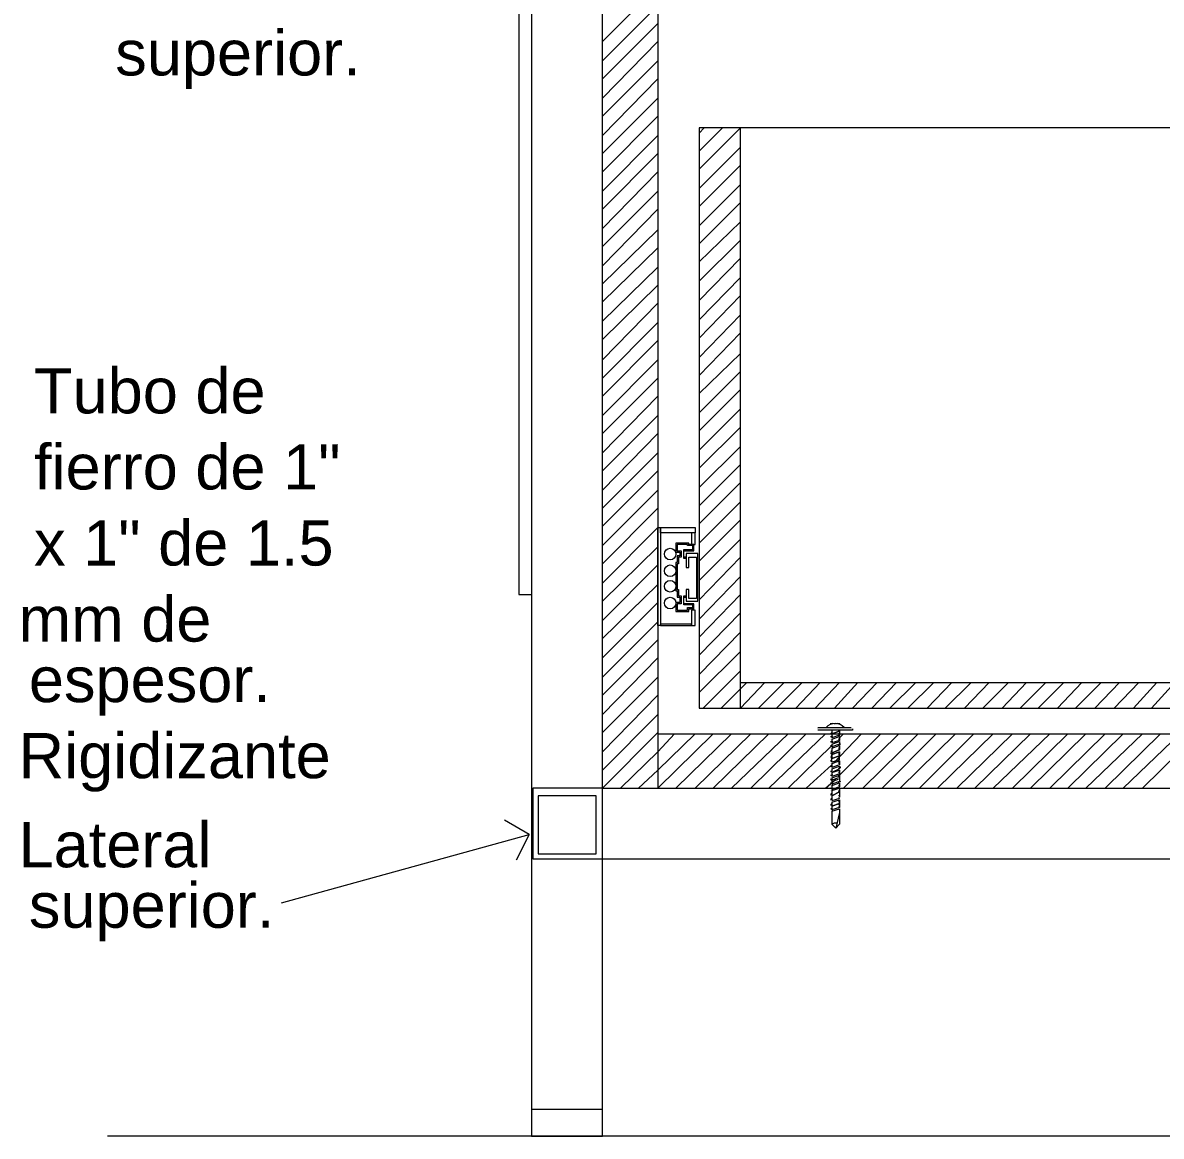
# Model space of a CAD drawing. Header units: inches. Extents: x 0.13 to 4.47, y 0.19 to 3.07.
# Drawn here: x 2.7069 to 3.1171, y 0.8118 to 1.2128 of the extents above; entities that cross this region are included whole.
import ezdxf

# ---------------------------------------------------------------- set-up
doc = ezdxf.new("R2010")
doc.units = ezdxf.units.IN
doc.header["$MEASUREMENT"] = 0
for name, color, linetype in [('PDF_PDF5_PDF12_PDF11_0', 7, 'Continuous'), ('PDF_PDF5_PDF12_PDF11_1', 7, 'Continuous'), ('PDF_PDF5_PDF12_PDF11_COTAS-01', 7, 'Continuous'), ('PDF_PDF5_PDF12_PDF11_lineabase', 7, 'Continuous'), ('PDF_PDF5_PDF12_PDF11_LINEAS COMPLEMENTARIAS', 7, 'Continuous'), ('PDF_PDF5_PDF12_PDF11_PROYECCION 2', 7, 'Continuous'), ('PDF_Texto', 7, 'Continuous')]:
    doc.layers.add(name, color=color, linetype=linetype)
doc.styles.add('PDF Arial', font='arial.ttf')

msp = doc.modelspace()

# ---------------------------------------------------------------- linework, layer by layer
at = {"layer": 'PDF_PDF5_PDF12_PDF11_0', "lineweight": 5}
for points in [[(2.890270800000001, 1.466110800000001), (2.890270800000001, 0.8117712000000004), (2.915812800000002, 0.8117712000000004), (2.915812800000002, 1.466110800000001)], [(2.935782000000001, 1.420599600000001), (2.935782000000001, 0.9371592000000004)], [(2.965503600000002, 0.9659520000000005), (2.965503600000002, 1.174932000000001), (2.950642800000002, 1.174932000000001), (2.950642800000002, 0.9659520000000005), (3.259933200000002, 0.9659520000000005), (3.259933200000002, 1.174932000000001), (3.244608000000002, 1.174932000000001)], [(3.244608000000002, 0.9659520000000005), (3.244608000000002, 1.174932000000001), (2.965503600000002, 1.174932000000001)], [(2.965503600000002, 0.9752400000000004), (3.244608000000002, 0.9752400000000004)], [(2.935782000000001, 0.9566640000000004), (3.274794000000002, 0.9566640000000004)], [(2.993367600000001, 0.9589860000000004), (3.005442000000002, 0.9589860000000004)], [(3.005906400000002, 0.9585216000000004), (3.005906400000002, 0.9580572000000004), (2.993367600000001, 0.9580572000000004)], [(2.993367600000001, 0.9585216000000004), (2.993367600000001, 0.9585216000000004)], [(2.998476000000001, 0.9580572000000004), (2.998476000000001, 0.9566640000000004), (2.998476000000001, 0.9552708000000004)], [(3.001262400000002, 0.9580572000000004), (3.001262400000002, 0.9575928000000005), (3.001262400000002, 0.9561996000000004)], [(3.001262400000002, 0.9557352000000005), (3.001262400000002, 0.9543420000000005)], [(3.005442000000002, 0.9585216000000004), (3.005442000000002, 0.9585216000000004)], [(2.998476000000001, 0.9548064000000004), (2.998476000000001, 0.9534132000000004)], [(2.998476000000001, 0.9529488000000004), (2.998476000000001, 0.9520200000000004)], [(3.001262400000002, 0.9538776000000004), (3.001262400000002, 0.9529488000000004)], [(3.001262400000002, 0.9524844000000005), (3.001262400000002, 0.9510912000000004)], [(2.998476000000001, 0.9515556000000004), (2.998476000000001, 0.9496980000000004)], [(2.998476000000001, 0.9464472000000004), (2.998476000000001, 0.9478404000000004), (2.998476000000001, 0.9492336000000005), (2.998476000000001, 0.9478404000000004)], [(3.001262400000002, 0.9473760000000004), (3.001262400000002, 0.9487692000000004), (3.001262400000002, 0.9501624000000004), (3.001262400000002, 0.9487692000000004)], [(2.998476000000001, 0.9459828000000005), (2.998476000000001, 0.9445896000000004)], [(2.998476000000001, 0.9441252000000004), (2.998476000000001, 0.9431964000000004)], [(3.001262400000002, 0.9469116000000004), (3.001262400000002, 0.9455184000000004)], [(3.001262400000002, 0.9450540000000004), (3.001262400000002, 0.9441252000000004)], [(3.001262400000002, 0.9436608000000004), (3.001262400000002, 0.9422676000000004)], [(2.998476000000001, 0.9427320000000005), (2.998476000000001, 0.9413388000000004)], [(2.998476000000001, 0.9408744000000004), (2.998476000000001, 0.9394812000000005), (2.998476000000001, 0.9385524000000004)], [(3.001262400000002, 0.9418032000000004), (3.001262400000002, 0.9404100000000004), (3.001262400000002, 0.9394812000000005)], [(2.915812800000002, 0.9371592000000004), (4.063345200000001, 0.9371592000000004)], [(2.998476000000001, 0.9380880000000004), (2.998476000000001, 0.9366948000000004)], [(2.998476000000001, 0.9362304000000005), (2.998476000000001, 0.9343728000000004), (2.998476000000001, 0.9329796000000004)], [(3.001262400000002, 0.9390168000000004), (3.001262400000002, 0.9376236000000004)], [(3.001262400000002, 0.9371592000000004), (3.001262400000002, 0.9357660000000004), (3.001262400000002, 0.9339084000000004)], [(2.998476000000001, 0.9320508000000004), (2.998476000000001, 0.9306576000000004), (2.998476000000001, 0.9292644000000004)], [(3.001262400000002, 0.9329796000000004), (3.001262400000002, 0.9315864000000004), (3.001262400000002, 0.9301932000000004)], [(2.998476000000001, 0.9288000000000004), (2.998476000000001, 0.9241560000000004)], [(3.001262400000002, 0.9283356000000004), (2.999869200000002, 0.9227628000000004), (2.998476000000001, 0.9241560000000004), (2.999404800000002, 0.9246204000000005), (3.000333600000002, 0.9246204000000005)], [(3.001262400000002, 0.9297288000000004), (3.001262400000002, 0.9241560000000004), (2.999869200000002, 0.9227628000000004)], [(2.800177200000002, 0.8958276000000004), (2.889342000000001, 0.9204408000000004), (2.880518400000001, 0.9255492000000004)], [(2.889342000000001, 0.9204408000000004), (2.884698000000002, 0.9111528000000004)], [(2.915812800000002, 0.9116172000000003), (3.269685600000002, 0.9116172000000003), (3.269685600000002, 0.8117712000000004)], [(2.890270800000001, 0.8215236000000004), (2.915812800000002, 0.8215236000000004)], [(4.172014800000002, 0.8117712000000004), (2.737483200000002, 0.8117712000000004)]]:
    msp.add_lwpolyline(points, dxfattribs=at)
msp.add_arc((2.999637078543279, 0.955967727766358), 0.004411472234259907, 42.3722962763776, 137.6277037240562, dxfattribs=at)
at = {"layer": 'PDF_PDF5_PDF12_PDF11_1', "lineweight": 5}
for points in [[(2.997978265368002, 0.9557877515040004, 0.1454598107497677), (2.998373506920045, 0.9557473904997671, -0.1432689876050035), (2.998757635380002, 0.9560625834240004)], [(2.997978265368002, 0.9539301515040004, 0.1454598112411507), (2.998373506919852, 0.9538897905007879, -0.1432689882158996), (2.998757635380002, 0.9542049834240004)], [(3.001749927120001, 0.9529002748440004, 0.1457211765604162), (3.001262400000002, 0.9529488000000004), (2.998476000000001, 0.9520200000000004)], [(2.997978265368002, 0.9418557515040004, 0.1454598103395699), (2.998373506919966, 0.941815390500188, -0.1432689880079624), (2.998757635380002, 0.9421305834240005)], [(2.997978265368002, 0.9404625515040004, 0.145459808797204), (2.998329059196001, 0.9402978102480004, 0.1439268846114687), (2.998073504520914, 0.9400003063195888)], [(3.001749927120001, 0.9394326748440004, 0.1457211753159547), (3.001262400000002, 0.9394812000000005), (2.998476000000001, 0.9385524000000004)], [(2.997976226652002, 0.9372127128120004, 0.1457139131955444), (2.998371013092051, 0.9371709353877332, 0.1434905793063501), (2.998121351651887, 0.9368378862840733)]]:
    msp.add_lwpolyline(points, format="xyb", dxfattribs=at)
for points in [[(2.998011600000002, 0.9566640000000004), (2.998011600000002, 0.9566640000000004)], [(2.998476000000001, 0.9580572000000004), (2.998476000000001, 0.9580572000000004)], [(2.998476000000001, 0.9566640000000004), (3.001262400000002, 0.9575928000000005), (2.998476000000001, 0.9566640000000004)], [(3.001262400000002, 0.9561996000000004), (2.998476000000001, 0.9552708000000004)], [(2.998476000000001, 0.9548064000000004), (3.001262400000002, 0.9557352000000005)], [(3.001262400000002, 0.9561996000000004), (3.001262400000002, 0.9561996000000004)], [(2.998011600000002, 0.9548064000000004), (2.998011600000002, 0.9548064000000004)], [(2.998011600000002, 0.9534132000000004), (2.998011600000002, 0.9534132000000004)], [(3.001262400000002, 0.9543420000000005), (2.998476000000001, 0.9534132000000004)], [(2.998476000000001, 0.9529488000000004), (3.001262400000002, 0.9538776000000004)], [(2.998476000000001, 0.9515556000000004), (3.001262400000002, 0.9524844000000005)], [(3.001262400000002, 0.9543420000000005), (3.001262400000002, 0.9543420000000005)], [(3.001262400000002, 0.9524844000000005), (3.001262400000002, 0.9524844000000005)], [(2.998011600000002, 0.9515556000000004), (2.998011600000002, 0.9515556000000004)], [(2.998011600000002, 0.9492336000000005), (2.998011600000002, 0.9492336000000005)], [(2.998011600000002, 0.9492336000000005), (2.998011600000002, 0.9492336000000005)], [(2.998011600000002, 0.9478404000000004), (2.998011600000002, 0.9478404000000004)], [(2.998476000000001, 0.9496980000000004), (3.001262400000002, 0.9510912000000004), (2.998476000000001, 0.9496980000000004)], [(3.001262400000002, 0.9501624000000004), (2.998476000000001, 0.9492336000000005), (3.001262400000002, 0.9501624000000004)], [(2.998476000000001, 0.9478404000000004), (3.001262400000002, 0.9487692000000004), (2.998476000000001, 0.9478404000000004)], [(3.001262400000002, 0.9510912000000004), (3.001262400000002, 0.9510912000000004)], [(3.001262400000002, 0.9510912000000004), (3.001262400000002, 0.9510912000000004)], [(3.001262400000002, 0.9487692000000004), (3.001262400000002, 0.9487692000000004)], [(2.998011600000002, 0.9459828000000005), (2.998011600000002, 0.9459828000000005)], [(2.998011600000002, 0.9445896000000004), (2.998011600000002, 0.9445896000000004)], [(3.001262400000002, 0.9473760000000004), (2.998476000000001, 0.9464472000000004)], [(2.998476000000001, 0.9459828000000005), (3.001262400000002, 0.9469116000000004)], [(3.001262400000002, 0.9455184000000004), (2.998476000000001, 0.9445896000000004)], [(2.998476000000001, 0.9441252000000004), (3.001262400000002, 0.9450540000000004)], [(3.001262400000002, 0.9441252000000004), (2.998476000000001, 0.9427320000000005), (3.001262400000002, 0.9436608000000004)], [(3.001262400000002, 0.9473760000000004), (3.001262400000002, 0.9473760000000004)], [(3.001262400000002, 0.9455184000000004), (3.001262400000002, 0.9455184000000004)], [(3.001262400000002, 0.9436608000000004), (3.001262400000002, 0.9436608000000004)], [(2.998011600000002, 0.9427320000000005), (2.998011600000002, 0.9427320000000005)], [(2.998011600000002, 0.9408744000000004), (2.998011600000002, 0.9408744000000004)], [(2.998011600000002, 0.9399456000000004), (2.998011600000002, 0.9399456000000004)], [(3.001262400000002, 0.9422676000000004), (2.998476000000001, 0.9413388000000004)], [(2.998476000000001, 0.9408744000000004), (3.001262400000002, 0.9418032000000004)], [(3.000798000000001, 0.9408744000000004), (2.998476000000001, 0.9399456000000004)], [(2.998476000000001, 0.9394812000000005), (3.000798000000001, 0.9404100000000004)], [(3.001262400000002, 0.9422676000000004), (3.001262400000002, 0.9422676000000004)], [(3.001262400000002, 0.9408744000000004), (3.001262400000002, 0.9408744000000004)], [(2.998011600000002, 0.9380880000000004), (2.998011600000002, 0.9380880000000004)], [(2.998011600000002, 0.9362304000000005), (2.998011600000002, 0.9362304000000005)], [(2.998476000000001, 0.9380880000000004), (3.001262400000002, 0.9390168000000004)], [(3.001262400000002, 0.9376236000000004), (2.998476000000001, 0.9366948000000004)], [(2.998476000000001, 0.9362304000000005), (3.001262400000002, 0.9371592000000004)], [(2.998476000000001, 0.9343728000000004), (3.001262400000002, 0.9357660000000004), (2.998476000000001, 0.9343728000000004)], [(3.001262400000002, 0.9390168000000004), (3.001262400000002, 0.9390168000000004)], [(3.001262400000002, 0.9376236000000004), (3.001262400000002, 0.9376236000000004)], [(3.001262400000002, 0.9357660000000004), (3.001262400000002, 0.9357660000000004)], [(2.998011600000002, 0.9343728000000004), (2.998011600000002, 0.9343728000000004)], [(3.001262400000002, 0.9334440000000004), (2.998476000000001, 0.9325152000000004)], [(2.998476000000001, 0.9320508000000004), (3.001262400000002, 0.9329796000000004)], [(2.998476000000001, 0.9320508000000004), (2.998476000000001, 0.9320508000000004)], [(2.998476000000001, 0.9306576000000004), (3.001262400000002, 0.9315864000000004), (2.998476000000001, 0.9306576000000004)], [(3.001262400000002, 0.9334440000000004), (3.001262400000002, 0.9334440000000004)], [(3.001262400000002, 0.9315864000000004), (3.001262400000002, 0.9315864000000004)], [(2.998476000000001, 0.9306576000000004), (2.998476000000001, 0.9306576000000004)], [(3.001262400000002, 0.9301932000000004), (2.998476000000001, 0.9292644000000004)], [(2.998476000000001, 0.9288000000000004), (3.001262400000002, 0.9297288000000004)], [(2.998476000000001, 0.9288000000000004), (2.998476000000001, 0.9288000000000004)], [(3.001262400000002, 0.9301932000000004), (3.001262400000002, 0.9301932000000004)]]:
    msp.add_lwpolyline(points, dxfattribs=at)
for points in [[(2.997997993080001, 0.9497427867360003, 0.1455380254881662), (2.998394140211975, 0.9497144397601208, -0.1455380254881662)], [(2.998417044420001, 0.9505630796760004, 0.1434905782310754), (2.998121351651918, 0.9503054862840541, -0.1434905782310754)], [(3.000856955580002, 0.9506905203240004, 0.1434905805027825), (3.001152648347758, 0.9509481137161558, -0.1434905805027825)], [(3.001276006920002, 0.9515108132640006, 0.1455380239576142), (3.000879859787943, 0.9515391602402671, -0.1455380239576142)]]:
    msp.add_lwpolyline(points, format="xyb", close=True, dxfattribs=at)
for centre, radius, start, end in [((2.99870819999994, 0.957824993742191), 0.002554192325858421, 71.36648269013311, 108.6335173072427), ((3.000565800000215, 0.9578249937421929), 0.002554192325768659, 71.36648269597218, 108.6335173130994), ((2.998243728674607, 0.9573606869679728), 0.0006966777554235538, 249.3459267088443, 282.4682334463079), ((2.998708755920541, 0.9564313122417495), 0.0006973162168750454, 114.7294883865044, 147.3921544691505), ((3.000565688555313, 0.9582895803242004), 0.0006967684288979546, 294.6692272612689, 359.2672183160405), ((3.000565244079428, 0.9564322877572032), 0.0006973162159372275, 294.7294884250479, 327.3921545431781), ((3.001030271326433, 0.9559673130262227), 0.0006966777604899214, 69.34592695704525, 102.4682334264287), ((2.998243775119727, 0.9531799740282808), 0.0006955751490915477, 247.3783892050048, 280.540169989227), ((2.999173299536003, 0.9513223499962499), 0.0006978365558858138, 115.8555262225688, 148.4690541156365), ((3.000565244073965, 0.9550390877625153), 0.0006973162230477816, 294.7294886502116, 327.3921544174219), ((3.000565244074159, 0.9531814877621578), 0.0006973162226417036, 294.7294886479831, 327.3921544335531), ((3.001030271324591, 0.9541097130207727), 0.0006966777662393048, 69.34592697342036, 102.4682331817732), ((2.998243728674374, 0.9490014869698387), 0.0006966777570873915, 249.3459267808775, 282.4682334318649), ((2.998708755922188, 0.9480721122409876), 0.0006973162182556935, 114.7294884831782, 147.3921544893126), ((3.000565244085296, 0.9499306877500061), 0.00069731620694544, 294.7294882345187, 327.3921547815141), ((3.000565244075124, 0.9480730877615502), 0.0006973162216861067, 294.7294885968497, 327.3921544328811), ((3.001030271324934, 0.949001313030436), 0.0006966777570761943, 69.34592671948559, 102.4682333808826), ((3.0010302713262, 0.9476081130280883), 0.0006966777588263954, 69.34592688502171, 102.4682334408678), ((2.998243786382507, 0.9476088948954874), 0.0006972771687141123, 247.6169441028844, 280.7216968404072), ((2.998243889236512, 0.9457505566832227), 0.000696541891233638, 248.0865300699898, 281.2183275768834), ((2.998708755916709, 0.9466789122463162), 0.0006973162111240843, 114.7294882574855, 147.3921546155572), ((2.998708755922924, 0.9448213122407738), 0.0006973162187579326, 114.7294885307791, 147.3921545071145), ((3.000565244080026, 0.9466798877549606), 0.0006973162136500009, 294.729488457491, 327.3921546719164), ((3.000565244075893, 0.9448222877612976), 0.0006973162211351124, 294.7294885481613, 327.3921544163256), ((3.001030271326022, 0.945750513030222), 0.0006966777568927164, 69.34592680942396, 102.4682334644519), ((3.001494574493524, 0.9438931365491088), 0.0006964648081962848, 75.86402003353061, 109.0382939655223), ((2.998243728675284, 0.9438930869717568), 0.0006966777592030413, 249.3459267665292, 282.4682333247728), ((2.999173474624801, 0.9424992684158868), 0.0006975962779638077, 124.8027238693917, 157.3372999735086), ((3.001030194862737, 0.9406423964816544), 0.0006964128805497337, 84.18742888029095, 117.3292160436606), ((3.000565244081499, 0.9425002877556576), 0.0006973162136671409, 294.7294883236278, 327.3921545584697), ((3.000565244081186, 0.9397138877539943), 0.0006973162122871319, 294.7294884041341, 327.3921546874329), ((3.000565100459501, 0.9420364500113019), 0.0006978365646429554, 295.8555262846152, 328.4690537803593), ((3.001030271324002, 0.9420353130269066), 0.0006966777607073819, 69.34592675016911, 102.4682332433962), ((2.998243786381649, 0.9397140948835684), 0.0006972771573662003, 247.6169437951568, 280.7216970919185), ((2.998708755924746, 0.9346045122396777), 0.0006973162205157802, 114.7294886290869, 147.3921545119179), ((2.999173299535965, 0.9378547499960599), 0.0006978365560402956, 115.8555262129781, 148.4690541007218), ((3.000565244077053, 0.9378562877603313), 0.0006973162197721423, 294.7294884948083, 327.3921544318498), ((3.000565244071588, 0.9364630877656445), 0.0006973162268842623, 294.7294887200333, 327.3921543060757), ((3.001030271324126, 0.9373913130245028), 0.0006966777629130838, 69.34592682939905, 102.4682332106317), ((3.001030271326179, 0.9355337130264796), 0.0006966777603393872, 69.34592693001365, 102.4682334105564), ((2.998243786382181, 0.9336768948893273), 0.0006972771628938536, 247.6169439349337, 280.7216969609303), ((2.998243728673388, 0.935533886966038), 0.0006966777531831421, 249.3459267465295, 282.4682335785514), ((2.998243728673032, 0.9318186869703063), 0.0006966777570516956, 249.3459268977231, 282.4682335313299), ((2.998708755918883, 0.9327469122445505), 0.0006973162136369521, 114.7294883589979, 147.3921545895774), ((2.998708755919059, 0.9308893122442163), 0.0006973162140142367, 114.7294883606689, 147.3921545742538), ((3.000565244081487, 0.9341410877533671), 0.0006973162115917107, 294.7294884032539, 327.3921547175376), ((3.000565244082054, 0.9327478877534803), 0.000697316211457229, 294.7294883570419, 327.392154684597), ((3.001030271326001, 0.9336761130286142), 0.0006966777584046166, 69.3459268544211, 102.4682334341919), ((3.001030271325823, 0.9318185130307477), 0.0006966777564708849, 69.34592677886074, 102.4682334578097), ((3.001030271324857, 0.9304253130285558), 0.0006966777588626123, 69.3459267681142, 102.4682333413275), ((2.998243786381841, 0.9304260948871451), 0.0006972771607467483, 247.6169438924662, 280.721697021717), ((2.999173299541663, 0.9285667499900743), 0.0006978365639117317, 115.8555264196642, 148.4690539264917), ((3.000565244077912, 0.9308902877598296), 0.0006973162189570635, 294.7294884479184, 327.3921544285268)]:
    msp.add_arc(centre, radius, start, end, dxfattribs=at)
at = {"layer": 'PDF_PDF5_PDF12_PDF11_COTAS-01', "lineweight": 5}
for points in [[(2.915812800000002, 1.206046800000001), (2.935782000000001, 1.226016000000001)], [(2.915812800000002, 1.199080800000001), (2.935782000000001, 1.219050000000001)], [(2.915812800000002, 1.192579200000001), (2.935782000000001, 1.212548400000001)], [(2.915812800000002, 1.185613200000001), (2.935782000000001, 1.206046800000001)], [(2.915812800000002, 1.179111600000001), (2.935782000000001, 1.199080800000001)], [(2.915812800000002, 1.172145600000001), (2.935782000000001, 1.192579200000001)], [(2.915812800000002, 1.165644000000001), (2.935782000000001, 1.185613200000001)], [(2.915812800000002, 1.159142400000001), (2.935782000000001, 1.179111600000001)], [(2.950642800000002, 1.173074400000001), (2.952500400000002, 1.174932000000001)], [(2.950642800000002, 1.166572800000001), (2.959002000000002, 1.174932000000001)], [(2.950642800000002, 1.160071200000001), (2.965503600000002, 1.174932000000001)], [(2.915812800000002, 1.152176400000001), (2.935782000000001, 1.172145600000001)], [(2.915812800000002, 1.145674800000001), (2.935782000000001, 1.165644000000001)], [(2.950642800000002, 1.153105200000001), (2.965503600000002, 1.167966000000001)], [(2.950642800000002, 1.146603600000001), (2.965503600000002, 1.161464400000001)], [(2.915812800000002, 1.138708800000001), (2.935782000000001, 1.159142400000001)], [(2.950642800000002, 1.139637600000001), (2.965503600000002, 1.1544984)], [(2.915812800000002, 1.132207200000001), (2.935782000000001, 1.152176400000001)], [(2.915812800000002, 1.1252412), (2.935782000000001, 1.145674800000001)], [(2.950642800000002, 1.133136000000001), (2.965503600000002, 1.1479968)], [(2.950642800000002, 1.126634400000001), (2.965503600000002, 1.1410308)], [(2.915812800000002, 1.118739600000001), (2.935782000000001, 1.1382444)], [(2.950642800000002, 1.119668400000001), (2.965503600000002, 1.1345292)], [(2.915812800000002, 1.112238000000001), (2.935782000000001, 1.1317428)], [(2.950642800000002, 1.112702400000001), (2.965503600000002, 1.1280276)], [(2.915812800000002, 1.105272), (2.935782000000001, 1.1247768)], [(2.950642800000002, 1.105736400000001), (2.965503600000002, 1.121061600000001)], [(2.915812800000002, 1.0987704), (2.935782000000001, 1.1182752)], [(2.915812800000002, 1.091340000000001), (2.935782000000001, 1.1117736)], [(2.950642800000002, 1.099234800000001), (2.965503600000002, 1.114560000000001)], [(2.950642800000002, 1.0922688), (2.965503600000002, 1.107594000000001)], [(2.915812800000002, 1.084838400000001), (2.935782000000001, 1.1048076)], [(2.950642800000002, 1.0857672), (2.965503600000002, 1.101092400000001)], [(2.915812800000002, 1.0783368), (2.935782000000001, 1.098306)], [(2.915812800000002, 1.071370800000001), (2.935782000000001, 1.091340000000001)], [(2.950642800000002, 1.0792656), (2.965503600000002, 1.093662000000001)], [(2.950642800000002, 1.0722996), (2.965503600000002, 1.087160400000001)], [(2.915812800000002, 1.064869200000001), (2.935782000000001, 1.084838400000001)], [(2.950642800000002, 1.065798), (2.965503600000002, 1.080658800000001)], [(2.915812800000002, 1.057903200000001), (2.935782000000001, 1.0783368)], [(2.915812800000002, 1.051401600000001), (2.935782000000001, 1.071370800000001)], [(2.950642800000002, 1.058832), (2.965503600000002, 1.073692800000001)], [(2.950642800000002, 1.0523304), (2.965503600000002, 1.067191200000001)], [(2.915812800000002, 1.044435600000001), (2.935782000000001, 1.064869200000001)], [(2.950642800000002, 1.0453644), (2.965503600000002, 1.060225200000001)], [(2.915812800000002, 1.037934000000001), (2.935782000000001, 1.057903200000001)], [(2.915812800000002, 1.031432400000001), (2.935782000000001, 1.051401600000001)], [(2.950642800000002, 1.0388628), (2.965503600000002, 1.053723600000001)], [(2.950642800000002, 1.0323612), (2.965503600000002, 1.047222000000001)], [(2.915812800000002, 1.024466400000001), (2.935782000000001, 1.044435600000001)], [(2.915812800000002, 1.017964800000001), (2.935782000000001, 1.037934000000001)], [(2.950642800000002, 1.025395200000001), (2.965503600000002, 1.040256000000001)], [(2.950642800000002, 1.0188936), (2.965503600000002, 1.033754400000001)], [(2.915812800000002, 1.010998800000001), (2.935782000000001, 1.030968000000001)], [(2.950642800000002, 1.011927600000001), (2.965503600000002, 1.0267884)], [(2.915812800000002, 1.004497200000001), (2.935782000000001, 1.024002000000001)], [(2.915812800000002, 0.9975312000000004), (2.935782000000001, 1.017500400000001)], [(2.950642800000002, 1.004961600000001), (2.965503600000002, 1.0202868)], [(2.950642800000002, 0.9979956000000004), (2.965503600000002, 1.0133208)], [(2.915812800000002, 0.9910296000000004), (2.935782000000001, 1.0105344)], [(2.950642800000002, 0.9914940000000004), (2.965503600000002, 1.0068192)], [(2.915812800000002, 0.9840636000000005), (2.935782000000001, 1.004032800000001)], [(2.915812800000002, 0.9770976000000005), (2.935782000000001, 0.9970668000000005)], [(2.950642800000002, 0.9849924000000004), (2.965503600000002, 1.0003176)], [(2.950642800000002, 0.9780264000000004), (2.965503600000002, 0.9933516000000004)], [(2.915812800000002, 0.9705960000000005), (2.935782000000001, 0.9905652000000005)], [(2.950642800000002, 0.9715248000000004), (2.965503600000002, 0.9863856000000004)], [(2.915812800000002, 0.9636300000000004), (2.935782000000001, 0.9840636000000005)], [(2.915812800000002, 0.9571284000000004), (2.935782000000001, 0.9770976000000005)], [(2.952036000000001, 0.9659520000000005), (2.965503600000002, 0.9794196000000004)], [(2.958537600000001, 0.9659520000000005), (2.965503600000002, 0.9729180000000004), (2.967825600000002, 0.9752400000000004)], [(2.965503600000002, 0.9659520000000005), (2.974327200000002, 0.9752400000000004)], [(2.972005200000002, 0.9659520000000005), (2.981293200000001, 0.9752400000000004)], [(2.978506800000002, 0.9659520000000005), (2.987794800000001, 0.9752400000000004)], [(2.985472800000001, 0.9659520000000005), (2.994296400000001, 0.9752400000000004)], [(2.992438800000002, 0.9659520000000005), (3.001262400000002, 0.9752400000000004)], [(2.999404800000002, 0.9659520000000005), (3.007764000000002, 0.9752400000000004)], [(3.005906400000002, 0.9659520000000005), (3.014730000000001, 0.9752400000000004)], [(3.012872400000002, 0.9659520000000005), (3.021696000000002, 0.9752400000000004)], [(3.019374000000002, 0.9659520000000005), (3.028662000000002, 0.9752400000000004)], [(3.025875600000002, 0.9659520000000005), (3.035163600000002, 0.9752400000000004)], [(3.032841600000002, 0.9659520000000005), (3.041665200000002, 0.9752400000000004)], [(3.039343200000002, 0.9659520000000005), (3.048631200000002, 0.9752400000000004)], [(3.046309200000001, 0.9659520000000005), (3.055132800000002, 0.9752400000000004)], [(3.052810800000001, 0.9659520000000005), (3.062098800000002, 0.9752400000000004)], [(3.059776800000002, 0.9659520000000005), (3.068600400000002, 0.9752400000000004)], [(3.066278400000002, 0.9659520000000005), (3.075566400000002, 0.9752400000000004)], [(3.072780000000002, 0.9659520000000005), (3.082068000000002, 0.9752400000000004)], [(3.079746000000001, 0.9659520000000005), (3.088569600000002, 0.9752400000000004)], [(3.086247600000001, 0.9659520000000005), (3.095535600000002, 0.9752400000000004)], [(3.093213600000002, 0.9659520000000005), (3.102037200000002, 0.9752400000000004)], [(3.100179600000001, 0.9659520000000005), (3.109003200000001, 0.9752400000000004)], [(3.107145600000002, 0.9659520000000005), (3.115504800000001, 0.9752400000000004)], [(3.113647200000002, 0.9659520000000005), (3.122006400000002, 0.9752400000000004)], [(2.915812800000002, 0.9501624000000004), (2.935782000000001, 0.9705960000000005)], [(2.915812800000002, 0.9436608000000004), (2.935782000000001, 0.9636300000000004)], [(2.915812800000002, 0.9371592000000004), (2.935782000000001, 0.9571284000000004)], [(2.922314400000002, 0.9371592000000004), (2.935782000000001, 0.9501624000000004), (2.941819200000002, 0.9566640000000004)], [(2.928816000000002, 0.9371592000000004), (2.935782000000001, 0.9436608000000004), (2.949249600000002, 0.9566640000000004)], [(2.935782000000001, 0.9371592000000004), (2.955751200000002, 0.9566640000000004)], [(2.942283600000001, 0.9371592000000004), (2.962252800000002, 0.9566640000000004)], [(2.949249600000002, 0.9371592000000004), (2.969218800000001, 0.9566640000000004)], [(2.955751200000002, 0.9371592000000004), (2.975720400000001, 0.9566640000000004)], [(2.962252800000002, 0.9371592000000004), (2.982686400000002, 0.9566640000000004)], [(2.969218800000001, 0.9371592000000004), (2.989188000000002, 0.9566640000000004)], [(2.975720400000001, 0.9371592000000004), (2.996154000000002, 0.9566640000000004)], [(2.998940400000002, 0.9459828000000005), (3.009157200000002, 0.9566640000000004)], [(3.001262400000002, 0.9552708000000004), (3.002655600000002, 0.9566640000000004)], [(3.001262400000002, 0.9418032000000004), (3.016123200000002, 0.9566640000000004)], [(3.002655600000002, 0.9371592000000004), (3.022624800000002, 0.9566640000000004)], [(3.009621600000002, 0.9371592000000004), (3.029590800000002, 0.9566640000000004)], [(3.016587600000002, 0.9371592000000004), (3.036092400000002, 0.9566640000000004)], [(3.023089200000002, 0.9371592000000004), (3.043058400000001, 0.9566640000000004)], [(3.030055200000001, 0.9371592000000004), (3.049560000000001, 0.9566640000000004)], [(3.036556800000001, 0.9371592000000004), (3.056526000000002, 0.9566640000000004)], [(3.043522800000002, 0.9371592000000004), (3.063492000000001, 0.9566640000000004)], [(3.050024400000002, 0.9371592000000004), (3.069993600000001, 0.9566640000000004)], [(3.056526000000002, 0.9371592000000004), (3.076959600000002, 0.9566640000000004)], [(3.063492000000001, 0.9371592000000004), (3.083461200000002, 0.9566640000000004)], [(3.069993600000001, 0.9371592000000004), (3.089962800000002, 0.9566640000000004)], [(3.076959600000002, 0.9371592000000004), (3.096928800000001, 0.9566640000000004)], [(3.083461200000002, 0.9371592000000004), (3.103430400000001, 0.9566640000000004)], [(3.089962800000002, 0.9371592000000004), (3.110396400000002, 0.9566640000000004)], [(3.096928800000001, 0.9371592000000004), (3.116898000000002, 0.9566640000000004)], [(3.103430400000001, 0.9371592000000004), (3.123864000000002, 0.9566640000000004)], [(3.110396400000002, 0.9371592000000004), (3.130365600000002, 0.9566640000000004)], [(2.982686400000002, 0.9371592000000004), (2.998476000000001, 0.9524844000000005)], [(2.999404800000002, 0.9534132000000004), (2.999869200000002, 0.9538776000000004)], [(2.989188000000002, 0.9371592000000004), (2.998476000000001, 0.9455184000000004)], [(2.996154000000002, 0.9371592000000004), (2.999869200000002, 0.9404100000000004)]]:
    msp.add_lwpolyline(points, dxfattribs=at)
at = {"layer": 'PDF_PDF5_PDF12_PDF11_lineabase', "lineweight": 5}
for points in [[(2.890735200000002, 0.9116172000000003), (2.915812800000002, 0.9116172000000003), (2.915812800000002, 0.9371592000000004), (2.890735200000002, 0.9371592000000004)], [(2.892592800000001, 0.9134748000000004), (2.913490800000002, 0.9134748000000004), (2.913490800000002, 0.9343728000000004), (2.892592800000001, 0.9343728000000004)]]:
    msp.add_lwpolyline(points, close=True, dxfattribs=at)
at = {"layer": 'PDF_PDF5_PDF12_PDF11_LINEAS COMPLEMENTARIAS', "lineweight": 5}
for points in [[(2.935782000000001, 1.030968000000001), (2.936710800000002, 1.030968000000001), (2.936710800000002, 0.9956736000000005), (2.935782000000001, 0.9956736000000005)], [(2.936710800000002, 1.030968000000001), (2.949249600000002, 1.030968000000001), (2.949249600000002, 1.0291104), (2.936710800000002, 1.0291104)], [(2.949249600000002, 1.0291104), (2.947856400000001, 1.0291104), (2.947856400000001, 1.024930800000001), (2.949249600000002, 1.024930800000001)], [(2.945998800000002, 1.008676800000001), (2.945998800000002, 1.004497200000001), (2.950178400000002, 1.004497200000001), (2.950178400000002, 1.021680000000001), (2.945998800000002, 1.021680000000001), (2.945998800000002, 1.0165716), (2.946927600000002, 1.0165716), (2.946927600000002, 1.0202868), (2.949714000000002, 1.0202868), (2.949714000000002, 1.005426000000001), (2.946927600000002, 1.005426000000001), (2.946927600000002, 1.008676800000001)], [(2.947856400000001, 0.9956736000000005), (2.949249600000002, 0.9956736000000005), (2.949249600000002, 1.001246400000001), (2.947856400000001, 1.001246400000001)], [(2.936710800000002, 0.9956736000000005), (2.947856400000001, 0.9956736000000005), (2.947856400000001, 0.9961380000000004), (2.936710800000002, 0.9961380000000004)]]:
    msp.add_lwpolyline(points, close=True, dxfattribs=at)
for points in [[(2.945998800000002, 1.0202868), (2.945070000000002, 1.0202868), (2.945070000000002, 1.0226088), (2.948785200000001, 1.0226088), (2.948785200000001, 1.024930800000001), (2.946927600000002, 1.024930800000001), (2.946927600000002, 1.025395200000001), (2.942283600000001, 1.025395200000001), (2.942283600000001, 1.0221444), (2.943676800000002, 1.0221444), (2.943676800000002, 1.020751200000001), (2.942748000000002, 1.020751200000001), (2.942748000000002, 1.018429200000001), (2.942283600000001, 1.018429200000001), (2.942283600000001, 1.0128564), (2.942283600000001, 1.008212400000001), (2.942748000000002, 1.008212400000001), (2.942748000000002, 1.0058904), (2.943676800000002, 1.0058904), (2.943676800000002, 1.004032800000001), (2.942283600000001, 1.004032800000001), (2.942283600000001, 1.000782000000001), (2.946927600000002, 1.000782000000001), (2.946927600000002, 1.001710800000001), (2.948785200000001, 1.001710800000001), (2.948785200000001, 1.0035684), (2.945070000000002, 1.0035684), (2.945070000000002, 1.0058904), (2.945998800000002, 1.0058904)], [(2.945998800000002, 1.0198224), (2.945070000000002, 1.0198224), (2.945070000000002, 1.0230732), (2.948320800000002, 1.0230732), (2.948320800000002, 1.024466400000001), (2.946463200000002, 1.024466400000001), (2.946463200000002, 1.024930800000001), (2.942748000000002, 1.024930800000001), (2.942748000000002, 1.0226088), (2.944141200000002, 1.0226088), (2.944141200000002, 1.0202868), (2.943212400000002, 1.0202868), (2.943212400000002, 1.017964800000001), (2.942748000000002, 1.017964800000001), (2.942748000000002, 1.0128564), (2.942748000000002, 1.008676800000001), (2.943212400000002, 1.008676800000001), (2.943212400000002, 1.0063548), (2.944141200000002, 1.0063548), (2.944141200000002, 1.0035684), (2.942748000000002, 1.0035684), (2.942748000000002, 1.001246400000001), (2.946463200000002, 1.001246400000001), (2.946463200000002, 1.002175200000001), (2.948320800000002, 1.002175200000001), (2.948320800000002, 1.003104), (2.945070000000002, 1.003104), (2.945070000000002, 1.0063548), (2.945998800000002, 1.0063548)], [(2.950642800000002, 1.0221444), (2.950642800000002, 1.004032800000001)]]:
    msp.add_lwpolyline(points, dxfattribs=at)
for centre, radius in [((2.940193805128821, 1.021447805128731), 0.002089794871186955), ((2.940193805128999, 1.015410605128982), 0.002089794871008876), ((2.940193805129011, 1.009837805128902), 0.002089794870996441), ((2.940193805129043, 1.0038006051288), 0.00208979487096491)]:
    msp.add_circle(centre, radius, dxfattribs=at)
at = {"layer": 'PDF_PDF5_PDF12_PDF11_PROYECCION 2', "lineweight": 5}
msp.add_lwpolyline([(2.890270800000001, 1.311001200000001), (2.885626800000002, 1.311001200000001), (2.885626800000002, 1.0068192), (2.890270800000001, 1.0068192)], dxfattribs=at)

# ---------------------------------------------------------------- texts
at = {"layer": 'PDF_Texto', "char_height": 0.01627562362500001, "attachment_point": 7, "style": 'PDF Arial'}
for s, insert in [('superior.', (2.740269600000001, 1.1889048672)), ('Tubo de', (2.711012400000001, 1.0718760672)), ('fierro de 1"', (2.711012400000001, 1.0444764672)), ('x 1" de 1.5', (2.711012400000001, 1.0170768672)), ('mm de', (2.705439600000001, 0.9896772672000004)), ('espesor.', (2.709154800000001, 0.9632064672000005)), ('Rigidizante', (2.705439600000001, 0.9358068672000005)), ('Lateral', (2.705439600000001, 0.9084072672000004)), ('superior.', (2.709154800000001, 0.8819364672000004))]:
    msp.add_mtext(s, dxfattribs=dict(at, insert=insert))

doc.saveas('drawing.dxf')
